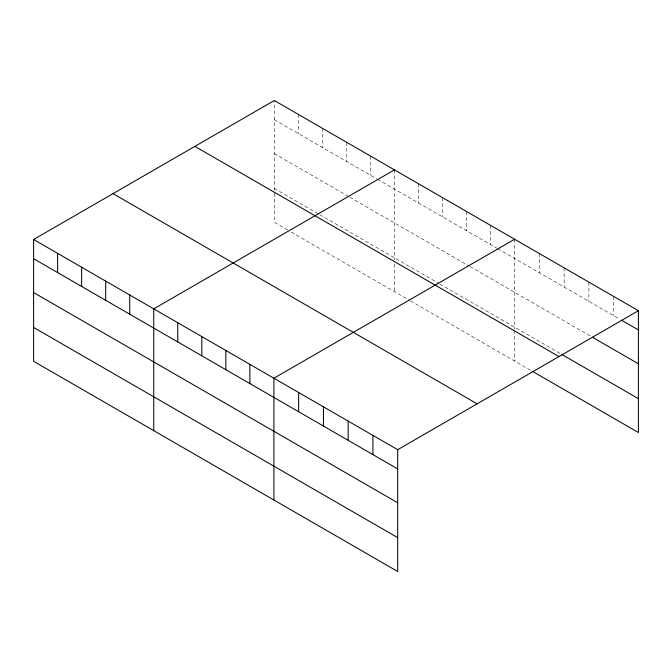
<?xml version="1.0" encoding="UTF-8"?>
<svg xmlns="http://www.w3.org/2000/svg" width="672" height="672" viewBox="0 0 672 672"><rect width="100%" height="100%" fill="white"/><g stroke="black" fill="none" stroke-linecap="round" stroke-linejoin="round"><path stroke-width="0.5" stroke-dasharray="3.36 2.52" d="M274.31 190.512L274.31 100.514M274.31 119.734L376.664 178.819M377.555 179.34L496.81 248.186M497.7 248.707L619.828 319.217M274.31 153.577L349.07 196.745M349.961 197.257L469.224 266.112M470.114 266.624L590.654 336.218M274.31 188.454L318.814 214.15M319.704 214.662L438.959 283.517M439.849 284.029L560.591 353.741M287.666 230.017L274.31 222.306L274.31 191.537M291.22 232.067L409.592 300.409M410.483 300.922L530.527 370.23M613.645 296.428L613.645 315.638M588.882 282.131L588.882 301.35M564.127 267.834L564.127 287.053M539.372 253.546L539.372 272.756M514.609 239.249L514.609 329.246M514.609 330.271L514.609 361.04M490.577 225.38L490.577 244.591M466.553 211.504L466.553 230.723M442.52 197.627L442.52 216.846M418.488 183.758L418.488 202.969M394.464 169.882L394.464 259.879M394.464 263.978L394.464 291.673M370.432 156.013L370.432 175.224M346.399 142.136L346.399 161.356M322.375 128.26L322.375 147.479M298.343 114.391L298.343 133.602"/><path stroke-width="1.01" d="M33.6 239.492L397.69 449.694L397.69 571.486L33.6 361.284L33.6 239.492L274.31 100.514L638.4 310.716L638.4 432.508L532.291 371.246M394.464 169.882L153.745 308.86L153.745 430.651M514.609 239.249L273.899 378.227L273.899 500.018M397.69 449.694L638.4 310.716M621.6 320.233L638.4 329.935M592.418 337.243L638.4 363.787M561.473 354.245L638.4 398.664M194.88 146.378L558.961 356.58M113.039 193.628L477.12 403.83M33.6 258.703L397.69 468.913M33.6 292.555L397.69 502.757M33.6 327.432L397.69 537.634M372.926 435.397L372.926 454.616M348.172 421.109L348.172 440.32M323.417 406.812L323.417 426.031M298.654 392.515L298.654 411.734M249.866 364.35L249.866 383.569M225.834 350.482L225.834 369.692M201.81 336.605L201.81 355.824M177.778 322.728L177.778 341.947M129.721 294.983L129.721 314.202M105.689 281.114L105.689 300.325M81.656 267.238L81.656 286.457M57.632 253.361L57.632 272.58"/></g></svg>
